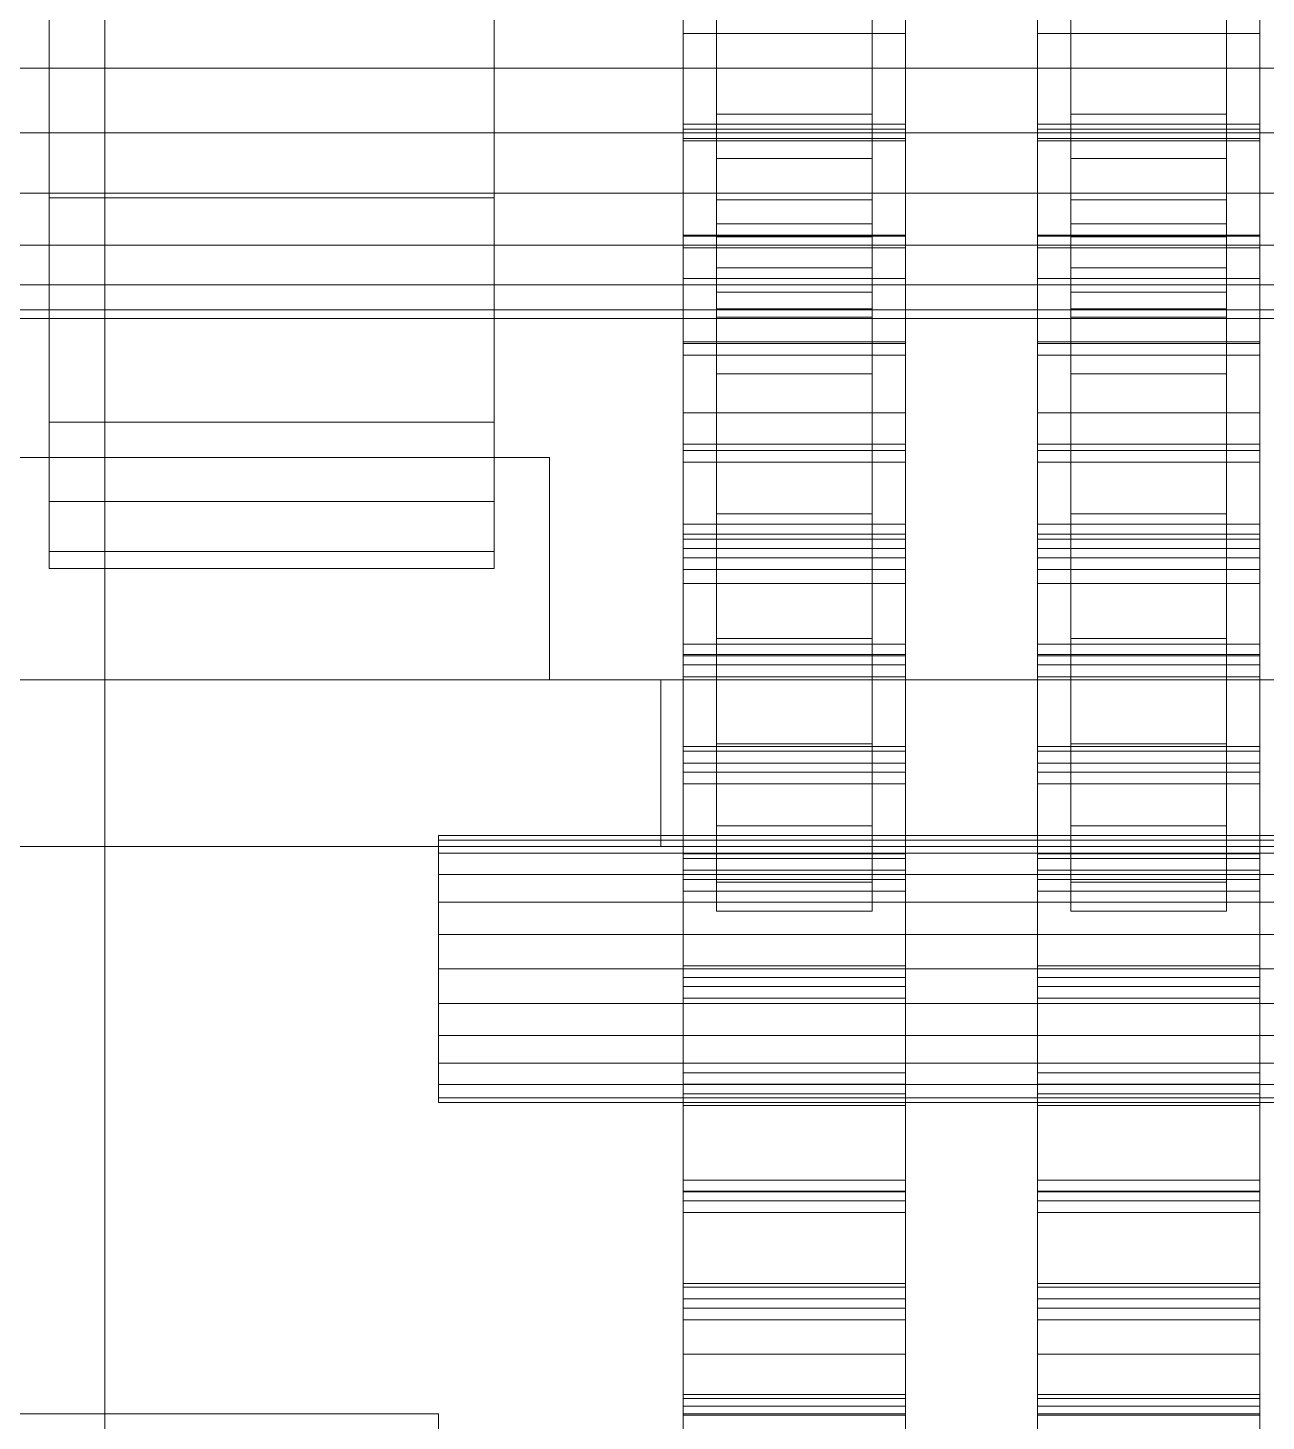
# Model space of a CAD drawing. Header units: millimetres. Extents: x -2500 to 58855, y -53268 to 6837.
# Drawn here: x 1393.1 to 1504.4, y -33355.2 to -33229.9 of the extents above; entities that cross this region are included whole.
import ezdxf

# ---------------------------------------------------------------- set-up
doc = ezdxf.new("R2010")
doc.units = ezdxf.units.MM
doc.layers.add('frontal_secador', color=7, linetype='Continuous', lineweight=0)

msp = doc.modelspace()

# ---------------------------------------------------------------- linework, layer by layer
at = {"layer": 'frontal_secador'}
for p, q in [((1400, -35335), (1400, -33065)), ((1400, -34650), (1400, -33065)), ((1400, -35350), (1400, -33100)), ((1455, -33233.5), (1455, -33219.514)), ((1469, -33219.514), (1469, -33233.5)), ((1486.88, -33233.5), (1486.88, -33219.514)), ((1500.88, -33219.514), (1500.88, -33233.5)), ((1452, -33220.747), (1452, -33230.385)), ((1472, -33230.385), (1472, -33220.747)), ((1483.88, -33220.747), (1483.88, -33230.385)), ((1503.88, -33230.385), (1503.88, -33220.747)), ((1395, -33233.5), (1395, -33221.853)), ((1435, -33221.853), (1435, -33233.5)), ((1395, -33227.677), (1395, -33233.5)), ((1435, -33233.5), (1435, -33227.677)), ((1452, -33239.834), (1452, -33227.074)), ((1472, -33227.074), (1472, -33239.834)), ((1483.88, -33239.834), (1483.88, -33227.074)), ((1503.88, -33227.074), (1503.88, -33239.834)), ((1452, -33228.399), (1452, -33238.529)), ((1472, -33238.529), (1472, -33228.399)), ((1483.88, -33228.399), (1483.88, -33238.529)), ((1503.88, -33238.529), (1503.88, -33228.399)), ((1452, -33238.973), (1452, -33229.334)), ((1452, -33230.385), (1472, -33230.385)), ((1452, -33238.973), (1452, -33230.385)), ((1452, -33230.385), (1452, -33240.024)), ((1455, -33229.366), (1455, -33233.5)), ((1469, -33233.5), (1469, -33229.366)), ((1472, -33229.334), (1472, -33238.973)), ((1472, -33230.385), (1472, -33238.973)), ((1472, -33240.024), (1472, -33230.385)), ((1483.88, -33238.973), (1483.88, -33229.334)), ((1483.88, -33230.385), (1503.88, -33230.385)), ((1483.88, -33238.973), (1483.88, -33230.385)), ((1483.88, -33230.385), (1483.88, -33240.024)), ((1486.88, -33229.366), (1486.88, -33233.5)), ((1500.88, -33233.5), (1500.88, -33229.366)), ((1503.88, -33229.334), (1503.88, -33238.973)), ((1503.88, -33230.385), (1503.88, -33238.973)), ((1503.88, -33240.024), (1503.88, -33230.385)), ((1360, -33233.5), (1620, -33233.5)), ((1435, -33233.5), (1395, -33233.5)), ((1395, -33233.5), (1395, -33245.147)), ((1395, -33239.323), (1395, -33233.5)), ((1435, -33245.147), (1435, -33233.5)), ((1435, -33233.5), (1435, -33239.323)), ((1469, -33233.5), (1455, -33233.5)), ((1455, -33233.5), (1455, -33247.486)), ((1455, -33237.634), (1455, -33233.5)), ((1469, -33247.486), (1469, -33233.5)), ((1469, -33233.5), (1469, -33237.634)), ((1500.88, -33233.5), (1486.88, -33233.5)), ((1486.88, -33233.5), (1486.88, -33247.486)), ((1486.88, -33237.634), (1486.88, -33233.5)), ((1500.88, -33247.486), (1500.88, -33233.5)), ((1500.88, -33233.5), (1500.88, -33237.634)), ((1469, -33237.634), (1455, -33237.634)), ((1455, -33237.634), (1455, -33247.486)), ((1455, -33241.628), (1455, -33237.634)), ((1469, -33247.486), (1469, -33237.634)), ((1469, -33237.634), (1469, -33241.628)), ((1500.88, -33237.634), (1486.88, -33237.634)), ((1486.88, -33237.634), (1486.88, -33247.486)), ((1486.88, -33241.628), (1486.88, -33237.634)), ((1500.88, -33247.486), (1500.88, -33237.634)), ((1500.88, -33237.634), (1500.88, -33241.628)), ((1620, -33239.323), (1360, -33239.323)), ((1435, -33239.323), (1395, -33239.323)), ((1395, -33239.323), (1395, -33245.147)), ((1395, -33244.75), (1395, -33239.323)), ((1435, -33245.147), (1435, -33239.323)), ((1435, -33239.323), (1435, -33244.75)), ((1472, -33238.529), (1452, -33238.529)), ((1452, -33238.529), (1452, -33248.521)), ((1452, -33238.529), (1452, -33239.834)), ((1472, -33238.973), (1452, -33238.973)), ((1452, -33248.611), (1452, -33238.973)), ((1472, -33248.521), (1472, -33238.529)), ((1472, -33239.834), (1472, -33238.529)), ((1472, -33238.973), (1472, -33248.611)), ((1503.88, -33238.529), (1483.88, -33238.529)), ((1483.88, -33238.529), (1483.88, -33248.521)), ((1483.88, -33238.529), (1483.88, -33239.834)), ((1503.88, -33238.973), (1483.88, -33238.973)), ((1483.88, -33248.611), (1483.88, -33238.973)), ((1503.88, -33248.521), (1503.88, -33238.529)), ((1503.88, -33239.834), (1503.88, -33238.529)), ((1503.88, -33238.973), (1503.88, -33248.611)), ((1452, -33252.421), (1452, -33239.834)), ((1452, -33239.834), (1472, -33239.834)), ((1452, -33240.024), (1472, -33240.024)), ((1452, -33248.611), (1452, -33240.024)), ((1452, -33240.024), (1452, -33249.663)), ((1472, -33239.834), (1472, -33252.421)), ((1472, -33240.024), (1472, -33248.611)), ((1472, -33249.663), (1472, -33240.024)), ((1483.88, -33252.421), (1483.88, -33239.834)), ((1483.88, -33239.834), (1503.88, -33239.834)), ((1483.88, -33240.024), (1503.88, -33240.024)), ((1483.88, -33248.611), (1483.88, -33240.024)), ((1483.88, -33240.024), (1483.88, -33249.663)), ((1503.88, -33239.834), (1503.88, -33252.421)), ((1503.88, -33240.024), (1503.88, -33248.611)), ((1503.88, -33249.663), (1503.88, -33240.024)), ((1469, -33241.628), (1455, -33241.628)), ((1455, -33241.628), (1455, -33260.996)), ((1455, -33245.345), (1455, -33241.628)), ((1469, -33260.996), (1469, -33241.628)), ((1469, -33241.628), (1469, -33245.345)), ((1500.88, -33241.628), (1486.88, -33241.628)), ((1486.88, -33241.628), (1486.88, -33260.996)), ((1486.88, -33245.345), (1486.88, -33241.628)), ((1500.88, -33260.996), (1500.88, -33241.628)), ((1500.88, -33241.628), (1500.88, -33245.345)), ((1620, -33244.75), (1360, -33244.75)), ((1435, -33244.75), (1395, -33244.75)), ((1395, -33244.75), (1395, -33256)), ((1395, -33249.41), (1395, -33244.75)), ((1395, -33245.147), (1435, -33245.147)), ((1395, -33245.147), (1395, -33256)), ((1435, -33256), (1435, -33244.75)), ((1435, -33244.75), (1435, -33249.41)), ((1435, -33256), (1435, -33245.147)), ((1469, -33245.345), (1455, -33245.345)), ((1455, -33245.345), (1455, -33273.57)), ((1455, -33248.658), (1455, -33245.345)), ((1469, -33273.57), (1469, -33245.345)), ((1469, -33245.345), (1469, -33248.658)), ((1500.88, -33245.345), (1486.88, -33245.345)), ((1486.88, -33245.345), (1486.88, -33273.57)), ((1486.88, -33248.658), (1486.88, -33245.345)), ((1500.88, -33273.57), (1500.88, -33245.345)), ((1500.88, -33245.345), (1500.88, -33248.658)), ((1455, -33247.486), (1469, -33247.486)), ((1455, -33247.486), (1455, -33260.996)), ((1469, -33260.996), (1469, -33247.486)), ((1486.88, -33247.486), (1500.88, -33247.486)), ((1486.88, -33247.486), (1486.88, -33260.996)), ((1500.88, -33260.996), (1500.88, -33247.486)), ((1472, -33248.521), (1452, -33248.521)), ((1452, -33248.521), (1452, -33258.103)), ((1452, -33248.521), (1452, -33252.421)), ((1472, -33248.611), (1452, -33248.611)), ((1452, -33258.25), (1452, -33248.611)), ((1469, -33248.658), (1455, -33248.658)), ((1455, -33248.658), (1455, -33284.779)), ((1455, -33251.455), (1455, -33248.658)), ((1469, -33284.779), (1469, -33248.658)), ((1469, -33248.658), (1469, -33251.455)), ((1472, -33258.103), (1472, -33248.521)), ((1472, -33252.421), (1472, -33248.521)), ((1472, -33248.611), (1472, -33258.25)), ((1503.88, -33248.521), (1483.88, -33248.521)), ((1483.88, -33248.521), (1483.88, -33258.103)), ((1483.88, -33248.521), (1483.88, -33252.421)), ((1503.88, -33248.611), (1483.88, -33248.611)), ((1483.88, -33258.25), (1483.88, -33248.611)), ((1500.88, -33248.658), (1486.88, -33248.658)), ((1486.88, -33248.658), (1486.88, -33284.779)), ((1486.88, -33251.455), (1486.88, -33248.658)), ((1500.88, -33284.779), (1500.88, -33248.658)), ((1500.88, -33248.658), (1500.88, -33251.455)), ((1503.88, -33258.103), (1503.88, -33248.521)), ((1503.88, -33252.421), (1503.88, -33248.521)), ((1503.88, -33248.611), (1503.88, -33258.25)), ((1620, -33249.41), (1360, -33249.41)), ((1435, -33249.41), (1395, -33249.41)), ((1395, -33249.41), (1395, -33265.32)), ((1395, -33252.986), (1395, -33249.41)), ((1435, -33265.32), (1435, -33249.41)), ((1435, -33249.41), (1435, -33252.986)), ((1452, -33249.663), (1472, -33249.663)), ((1452, -33258.25), (1452, -33249.663)), ((1452, -33249.663), (1452, -33259.301)), ((1472, -33249.663), (1472, -33258.25)), ((1472, -33259.301), (1472, -33249.663)), ((1483.88, -33249.663), (1503.88, -33249.663)), ((1483.88, -33258.25), (1483.88, -33249.663)), ((1483.88, -33249.663), (1483.88, -33259.301)), ((1503.88, -33249.663), (1503.88, -33258.25)), ((1503.88, -33259.301), (1503.88, -33249.663)), ((1469, -33251.455), (1455, -33251.455)), ((1455, -33251.455), (1455, -33294.242)), ((1455, -33253.641), (1455, -33251.455)), ((1469, -33294.242), (1469, -33251.455)), ((1469, -33251.455), (1469, -33253.641)), ((1500.88, -33251.455), (1486.88, -33251.455)), ((1486.88, -33251.455), (1486.88, -33294.242)), ((1486.88, -33253.641), (1486.88, -33251.455)), ((1500.88, -33294.242), (1500.88, -33251.455)), ((1500.88, -33251.455), (1500.88, -33253.641)), ((1620, -33252.986), (1360, -33252.986)), ((1435, -33252.986), (1395, -33252.986)), ((1395, -33252.986), (1395, -33272.471)), ((1395, -33255.233), (1395, -33252.986)), ((1435, -33272.471), (1435, -33252.986)), ((1435, -33252.986), (1435, -33255.233)), ((1452, -33264.487), (1452, -33252.421)), ((1452, -33252.421), (1472, -33252.421)), ((1472, -33252.421), (1472, -33264.487)), ((1483.88, -33264.487), (1483.88, -33252.421)), ((1483.88, -33252.421), (1503.88, -33252.421)), ((1503.88, -33252.421), (1503.88, -33264.487)), ((1469, -33253.641), (1455, -33253.641)), ((1455, -33253.641), (1455, -33301.636)), ((1455, -33255.141), (1455, -33253.641)), ((1469, -33301.636), (1469, -33253.641)), ((1469, -33253.641), (1469, -33255.141)), ((1500.88, -33253.641), (1486.88, -33253.641)), ((1486.88, -33253.641), (1486.88, -33301.636)), ((1486.88, -33255.141), (1486.88, -33253.641)), ((1500.88, -33301.636), (1500.88, -33253.641)), ((1500.88, -33253.641), (1500.88, -33255.141)), ((1620, -33255.233), (1360, -33255.233)), ((1435, -33255.233), (1395, -33255.233)), ((1395, -33255.233), (1395, -33276.967)), ((1395, -33256), (1395, -33255.233)), ((1435, -33276.967), (1435, -33255.233)), ((1435, -33255.233), (1435, -33256)), ((1469, -33255.141), (1455, -33255.141)), ((1455, -33255.141), (1455, -33306.71)), ((1455, -33255.904), (1455, -33255.141)), ((1469, -33306.71), (1469, -33255.141)), ((1469, -33255.141), (1469, -33255.904)), ((1500.88, -33255.141), (1486.88, -33255.141)), ((1486.88, -33255.141), (1486.88, -33306.71)), ((1486.88, -33255.904), (1486.88, -33255.141)), ((1500.88, -33306.71), (1500.88, -33255.141)), ((1500.88, -33255.141), (1500.88, -33255.904)), ((1620, -33256), (1360, -33256)), ((1395, -33256), (1435, -33256)), ((1395, -33256), (1395, -33265.32)), ((1395, -33256), (1395, -33278.5)), ((1435, -33265.32), (1435, -33256)), ((1435, -33278.5), (1435, -33256)), ((1469, -33255.904), (1455, -33255.904)), ((1455, -33255.904), (1455, -33309.291)), ((1469, -33309.291), (1469, -33255.904)), ((1500.88, -33255.904), (1486.88, -33255.904)), ((1486.88, -33255.904), (1486.88, -33309.291)), ((1500.88, -33309.291), (1500.88, -33255.904)), ((1472, -33258.103), (1452, -33258.103)), ((1452, -33258.103), (1452, -33267.317)), ((1452, -33258.103), (1452, -33264.487)), ((1472, -33267.317), (1472, -33258.103)), ((1472, -33264.487), (1472, -33258.103)), ((1503.88, -33258.103), (1483.88, -33258.103)), ((1483.88, -33258.103), (1483.88, -33267.317)), ((1483.88, -33258.103), (1483.88, -33264.487)), ((1503.88, -33267.317), (1503.88, -33258.103)), ((1503.88, -33264.487), (1503.88, -33258.103)), ((1472, -33258.25), (1452, -33258.25)), ((1452, -33267.888), (1452, -33258.25)), ((1452, -33259.301), (1472, -33259.301)), ((1452, -33267.888), (1452, -33259.301)), ((1452, -33259.301), (1452, -33268.94)), ((1472, -33258.25), (1472, -33267.888)), ((1472, -33259.301), (1472, -33267.888)), ((1472, -33268.94), (1472, -33259.301)), ((1503.88, -33258.25), (1483.88, -33258.25)), ((1483.88, -33267.888), (1483.88, -33258.25)), ((1483.88, -33259.301), (1503.88, -33259.301)), ((1483.88, -33267.888), (1483.88, -33259.301)), ((1483.88, -33259.301), (1483.88, -33268.94)), ((1503.88, -33258.25), (1503.88, -33267.888)), ((1503.88, -33259.301), (1503.88, -33267.888)), ((1503.88, -33268.94), (1503.88, -33259.301)), ((1455, -33260.996), (1469, -33260.996)), ((1455, -33260.996), (1455, -33273.57)), ((1469, -33273.57), (1469, -33260.996)), ((1486.88, -33260.996), (1500.88, -33260.996)), ((1486.88, -33260.996), (1486.88, -33273.57)), ((1500.88, -33273.57), (1500.88, -33260.996)), ((1395, -33265.32), (1435, -33265.32)), ((1395, -33265.32), (1395, -33272.471)), ((1435, -33272.471), (1435, -33265.32)), ((1452, -33275.399), (1452, -33264.487)), ((1452, -33264.487), (1472, -33264.487)), ((1472, -33264.487), (1472, -33275.399)), ((1483.88, -33275.399), (1483.88, -33264.487)), ((1483.88, -33264.487), (1503.88, -33264.487)), ((1503.88, -33264.487), (1503.88, -33275.399)), ((1472, -33267.317), (1452, -33267.317)), ((1452, -33267.317), (1452, -33276.703)), ((1452, -33267.317), (1452, -33275.399)), ((1472, -33267.888), (1452, -33267.888)), ((1452, -33277.527), (1452, -33267.888)), ((1472, -33276.703), (1472, -33267.317)), ((1472, -33275.399), (1472, -33267.317)), ((1472, -33267.888), (1472, -33277.527)), ((1503.88, -33267.317), (1483.88, -33267.317)), ((1483.88, -33267.317), (1483.88, -33276.703)), ((1483.88, -33267.317), (1483.88, -33275.399)), ((1503.88, -33267.888), (1483.88, -33267.888)), ((1483.88, -33277.527), (1483.88, -33267.888)), ((1503.88, -33276.703), (1503.88, -33267.317)), ((1503.88, -33275.399), (1503.88, -33267.317)), ((1503.88, -33267.888), (1503.88, -33277.527)), ((1390, -33268.5), (1440, -33268.5)), ((1440, -33288.5), (1440, -33268.5)), ((1452, -33268.94), (1472, -33268.94)), ((1452, -33277.527), (1452, -33268.94)), ((1452, -33268.94), (1452, -33278.578)), ((1472, -33268.94), (1472, -33277.527)), ((1472, -33278.578), (1472, -33268.94)), ((1483.88, -33268.94), (1503.88, -33268.94)), ((1483.88, -33277.527), (1483.88, -33268.94)), ((1483.88, -33268.94), (1483.88, -33278.578)), ((1503.88, -33268.94), (1503.88, -33277.527)), ((1503.88, -33278.578), (1503.88, -33268.94)), ((1395, -33272.471), (1435, -33272.471)), ((1395, -33272.471), (1395, -33276.967)), ((1435, -33276.967), (1435, -33272.471)), ((1455, -33273.57), (1469, -33273.57)), ((1455, -33273.57), (1455, -33284.779)), ((1469, -33284.779), (1469, -33273.57)), ((1486.88, -33273.57), (1500.88, -33273.57)), ((1486.88, -33273.57), (1486.88, -33284.779)), ((1500.88, -33284.779), (1500.88, -33273.57)), ((1452, -33275.858), (1452, -33274.495)), ((1452, -33274.495), (1472, -33274.495)), ((1452, -33302.495), (1452, -33274.495)), ((1452, -33285.29), (1452, -33275.399)), ((1452, -33275.399), (1472, -33275.399)), ((1472, -33274.495), (1472, -33275.858)), ((1472, -33274.495), (1472, -33302.495)), ((1472, -33275.399), (1472, -33285.29)), ((1483.88, -33275.858), (1483.88, -33274.495)), ((1483.88, -33274.495), (1503.88, -33274.495)), ((1483.88, -33302.495), (1483.88, -33274.495)), ((1483.88, -33285.29), (1483.88, -33275.399)), ((1483.88, -33275.399), (1503.88, -33275.399)), ((1503.88, -33274.495), (1503.88, -33275.858)), ((1503.88, -33274.495), (1503.88, -33302.495)), ((1503.88, -33275.399), (1503.88, -33285.29)), ((1452, -33279.854), (1452, -33275.858)), ((1452, -33275.858), (1472, -33275.858)), ((1452, -33302.904), (1452, -33275.858)), ((1472, -33276.703), (1452, -33276.703)), ((1452, -33276.703), (1452, -33286.342)), ((1452, -33276.703), (1452, -33285.29)), ((1472, -33275.858), (1472, -33279.854)), ((1472, -33275.858), (1472, -33302.904)), ((1472, -33286.342), (1472, -33276.703)), ((1472, -33285.29), (1472, -33276.703)), ((1483.88, -33279.854), (1483.88, -33275.858)), ((1483.88, -33275.858), (1503.88, -33275.858)), ((1483.88, -33302.904), (1483.88, -33275.858)), ((1503.88, -33276.703), (1483.88, -33276.703)), ((1483.88, -33276.703), (1483.88, -33286.342)), ((1483.88, -33276.703), (1483.88, -33285.29)), ((1503.88, -33275.858), (1503.88, -33279.854)), ((1503.88, -33275.858), (1503.88, -33302.904)), ((1503.88, -33286.342), (1503.88, -33276.703)), ((1503.88, -33285.29), (1503.88, -33276.703)), ((1395, -33276.967), (1435, -33276.967)), ((1395, -33276.967), (1395, -33278.5)), ((1435, -33278.5), (1435, -33276.967)), ((1472, -33277.527), (1452, -33277.527)), ((1452, -33287.165), (1452, -33277.527)), ((1472, -33277.527), (1472, -33287.165)), ((1503.88, -33277.527), (1483.88, -33277.527)), ((1483.88, -33287.165), (1483.88, -33277.527)), ((1503.88, -33277.527), (1503.88, -33287.165)), ((1395, -33278.5), (1435, -33278.5)), ((1452, -33278.578), (1472, -33278.578)), ((1452, -33287.165), (1452, -33278.578)), ((1452, -33278.578), (1452, -33288.217)), ((1472, -33278.578), (1472, -33287.165)), ((1472, -33288.217), (1472, -33278.578)), ((1483.88, -33278.578), (1503.88, -33278.578)), ((1483.88, -33287.165), (1483.88, -33278.578)), ((1483.88, -33278.578), (1483.88, -33288.217)), ((1503.88, -33278.578), (1503.88, -33287.165)), ((1503.88, -33288.217), (1503.88, -33278.578)), ((1452, -33286.211), (1452, -33279.854)), ((1452, -33279.854), (1472, -33279.854)), ((1452, -33304.102), (1452, -33279.854)), ((1472, -33279.854), (1472, -33286.211)), ((1472, -33279.854), (1472, -33304.102)), ((1483.88, -33286.211), (1483.88, -33279.854)), ((1483.88, -33279.854), (1503.88, -33279.854)), ((1483.88, -33304.102), (1483.88, -33279.854)), ((1503.88, -33279.854), (1503.88, -33286.211)), ((1503.88, -33279.854), (1503.88, -33304.102)), ((1452, -33294.929), (1452, -33285.29)), ((1452, -33285.29), (1472, -33285.29)), ((1455, -33284.779), (1469, -33284.779)), ((1455, -33284.779), (1455, -33294.242)), ((1469, -33294.242), (1469, -33284.779)), ((1472, -33285.29), (1472, -33294.929)), ((1483.88, -33294.929), (1483.88, -33285.29)), ((1483.88, -33285.29), (1503.88, -33285.29)), ((1486.88, -33284.779), (1500.88, -33284.779)), ((1486.88, -33284.779), (1486.88, -33294.242)), ((1500.88, -33294.242), (1500.88, -33284.779)), ((1503.88, -33285.29), (1503.88, -33294.929)), ((1452, -33294.495), (1452, -33286.211)), ((1452, -33286.211), (1472, -33286.211)), ((1452, -33306.01), (1452, -33286.211)), ((1472, -33286.342), (1452, -33286.342)), ((1452, -33286.342), (1452, -33295.98)), ((1452, -33286.342), (1452, -33294.929)), ((1472, -33286.211), (1472, -33294.495)), ((1472, -33286.211), (1472, -33306.01)), ((1472, -33295.98), (1472, -33286.342)), ((1472, -33294.929), (1472, -33286.342)), ((1483.88, -33294.495), (1483.88, -33286.211)), ((1483.88, -33286.211), (1503.88, -33286.211)), ((1483.88, -33306.01), (1483.88, -33286.211)), ((1503.88, -33286.342), (1483.88, -33286.342)), ((1483.88, -33286.342), (1483.88, -33295.98)), ((1483.88, -33286.342), (1483.88, -33294.929)), ((1503.88, -33286.211), (1503.88, -33294.495)), ((1503.88, -33286.211), (1503.88, -33306.01)), ((1503.88, -33295.98), (1503.88, -33286.342)), ((1503.88, -33294.929), (1503.88, -33286.342)), ((1472, -33287.165), (1452, -33287.165)), ((1452, -33296.804), (1452, -33287.165)), ((1472, -33287.165), (1472, -33296.804)), ((1503.88, -33287.165), (1483.88, -33287.165)), ((1483.88, -33296.804), (1483.88, -33287.165)), ((1503.88, -33287.165), (1503.88, -33296.804)), ((1300, -33288.5), (1450, -33288.5)), ((1300, -33288.5), (1595, -33288.5)), ((1390, -33288.5), (1440, -33288.5)), ((1450, -33303.5), (1450, -33288.5)), ((1452, -33288.217), (1472, -33288.217)), ((1452, -33296.804), (1452, -33288.217)), ((1452, -33288.217), (1452, -33297.855)), ((1472, -33288.217), (1472, -33296.804)), ((1472, -33297.855), (1472, -33288.217)), ((1483.88, -33288.217), (1503.88, -33288.217)), ((1483.88, -33296.804), (1483.88, -33288.217)), ((1483.88, -33288.217), (1483.88, -33297.855)), ((1503.88, -33288.217), (1503.88, -33296.804)), ((1503.88, -33297.855), (1503.88, -33288.217)), ((1455, -33294.242), (1469, -33294.242)), ((1455, -33294.242), (1455, -33301.636)), ((1469, -33301.636), (1469, -33294.242)), ((1486.88, -33294.242), (1500.88, -33294.242)), ((1486.88, -33294.242), (1486.88, -33301.636)), ((1500.88, -33301.636), (1500.88, -33294.242)), ((1452, -33304.142), (1452, -33294.495)), ((1452, -33294.495), (1472, -33294.495)), ((1452, -33308.495), (1452, -33294.495)), ((1452, -33304.567), (1452, -33294.929)), ((1452, -33294.929), (1472, -33294.929)), ((1472, -33294.495), (1472, -33304.142)), ((1472, -33294.495), (1472, -33308.495)), ((1472, -33294.929), (1472, -33304.567)), ((1483.88, -33304.142), (1483.88, -33294.495)), ((1483.88, -33294.495), (1503.88, -33294.495)), ((1483.88, -33308.495), (1483.88, -33294.495)), ((1483.88, -33304.567), (1483.88, -33294.929)), ((1483.88, -33294.929), (1503.88, -33294.929)), ((1503.88, -33294.495), (1503.88, -33304.142)), ((1503.88, -33294.495), (1503.88, -33308.495)), ((1503.88, -33294.929), (1503.88, -33304.567)), ((1472, -33295.98), (1452, -33295.98)), ((1452, -33295.98), (1452, -33305.619)), ((1452, -33295.98), (1452, -33304.567)), ((1472, -33296.804), (1452, -33296.804)), ((1452, -33306.442), (1452, -33296.804)), ((1472, -33305.619), (1472, -33295.98)), ((1472, -33304.567), (1472, -33295.98)), ((1472, -33296.804), (1472, -33306.442)), ((1503.88, -33295.98), (1483.88, -33295.98)), ((1483.88, -33295.98), (1483.88, -33305.619)), ((1483.88, -33295.98), (1483.88, -33304.567)), ((1503.88, -33296.804), (1483.88, -33296.804)), ((1483.88, -33306.442), (1483.88, -33296.804)), ((1503.88, -33305.619), (1503.88, -33295.98)), ((1503.88, -33304.567), (1503.88, -33295.98)), ((1503.88, -33296.804), (1503.88, -33306.442)), ((1452, -33297.855), (1472, -33297.855)), ((1452, -33306.442), (1452, -33297.855)), ((1452, -33297.855), (1452, -33307.494)), ((1472, -33297.855), (1472, -33306.442)), ((1472, -33307.494), (1472, -33297.855)), ((1483.88, -33297.855), (1503.88, -33297.855)), ((1483.88, -33306.442), (1483.88, -33297.855)), ((1483.88, -33297.855), (1483.88, -33307.494)), ((1503.88, -33297.855), (1503.88, -33306.442)), ((1503.88, -33307.494), (1503.88, -33297.855)), ((1455, -33301.636), (1469, -33301.636)), ((1455, -33301.636), (1455, -33306.71)), ((1469, -33306.71), (1469, -33301.636)), ((1486.88, -33301.636), (1500.88, -33301.636)), ((1486.88, -33301.636), (1486.88, -33306.71)), ((1500.88, -33306.71), (1500.88, -33301.636)), ((1430, -33302.904), (1430, -33302.495)), ((1535, -33302.495), (1430, -33302.495)), ((1430, -33304.102), (1430, -33302.904)), ((1535, -33302.904), (1430, -33302.904)), ((1452, -33302.495), (1452, -33302.904)), ((1472, -33302.495), (1452, -33302.495)), ((1452, -33302.904), (1452, -33304.102)), ((1472, -33302.904), (1452, -33302.904)), ((1472, -33302.904), (1472, -33302.495)), ((1472, -33304.102), (1472, -33302.904)), ((1483.88, -33302.495), (1483.88, -33302.904)), ((1503.88, -33302.495), (1483.88, -33302.495)), ((1483.88, -33302.904), (1483.88, -33304.102)), ((1503.88, -33302.904), (1483.88, -33302.904)), ((1503.88, -33302.904), (1503.88, -33302.495)), ((1503.88, -33304.102), (1503.88, -33302.904)), ((1300, -33303.5), (1450, -33303.5)), ((1300, -33303.5), (1595, -33303.5)), ((1430, -33306.01), (1430, -33304.102)), ((1535, -33304.102), (1430, -33304.102)), ((1452, -33304.102), (1452, -33306.01)), ((1472, -33304.102), (1452, -33304.102)), ((1452, -33314.495), (1452, -33304.142)), ((1452, -33304.142), (1472, -33304.142)), ((1452, -33311.389), (1452, -33304.142)), ((1472, -33306.01), (1472, -33304.102)), ((1472, -33304.142), (1472, -33314.495)), ((1472, -33304.142), (1472, -33311.389)), ((1483.88, -33304.102), (1483.88, -33306.01)), ((1503.88, -33304.102), (1483.88, -33304.102)), ((1483.88, -33314.495), (1483.88, -33304.142)), ((1483.88, -33304.142), (1503.88, -33304.142)), ((1483.88, -33311.389), (1483.88, -33304.142)), ((1503.88, -33306.01), (1503.88, -33304.102)), ((1503.88, -33304.142), (1503.88, -33314.495)), ((1503.88, -33304.142), (1503.88, -33311.389)), ((1452, -33314.206), (1452, -33304.567)), ((1452, -33304.567), (1472, -33304.567)), ((1472, -33305.619), (1452, -33305.619)), ((1452, -33305.619), (1452, -33315.257)), ((1452, -33305.619), (1452, -33314.206)), ((1472, -33304.567), (1472, -33314.206)), ((1472, -33315.257), (1472, -33305.619)), ((1472, -33314.206), (1472, -33305.619)), ((1483.88, -33314.206), (1483.88, -33304.567)), ((1483.88, -33304.567), (1503.88, -33304.567)), ((1503.88, -33305.619), (1483.88, -33305.619)), ((1483.88, -33305.619), (1483.88, -33315.257)), ((1483.88, -33305.619), (1483.88, -33314.206)), ((1503.88, -33304.567), (1503.88, -33314.206)), ((1503.88, -33315.257), (1503.88, -33305.619)), ((1503.88, -33314.206), (1503.88, -33305.619)), ((1430, -33308.495), (1430, -33306.01)), ((1535, -33306.01), (1430, -33306.01)), ((1452, -33306.01), (1452, -33308.495)), ((1472, -33306.01), (1452, -33306.01)), ((1472, -33306.442), (1452, -33306.442)), ((1452, -33316.081), (1452, -33306.442)), ((1455, -33306.71), (1469, -33306.71)), ((1455, -33306.71), (1455, -33309.291)), ((1469, -33309.291), (1469, -33306.71)), ((1472, -33308.495), (1472, -33306.01)), ((1472, -33306.442), (1472, -33316.081)), ((1483.88, -33306.01), (1483.88, -33308.495)), ((1503.88, -33306.01), (1483.88, -33306.01)), ((1503.88, -33306.442), (1483.88, -33306.442)), ((1483.88, -33316.081), (1483.88, -33306.442)), ((1486.88, -33306.71), (1500.88, -33306.71)), ((1486.88, -33306.71), (1486.88, -33309.291)), ((1500.88, -33309.291), (1500.88, -33306.71)), ((1503.88, -33308.495), (1503.88, -33306.01)), ((1503.88, -33306.442), (1503.88, -33316.081)), ((1452, -33307.494), (1472, -33307.494)), ((1452, -33316.081), (1452, -33307.494)), ((1452, -33307.494), (1452, -33317.132)), ((1472, -33307.494), (1472, -33316.081)), ((1472, -33317.132), (1472, -33307.494)), ((1483.88, -33307.494), (1503.88, -33307.494)), ((1483.88, -33316.081), (1483.88, -33307.494)), ((1483.88, -33307.494), (1483.88, -33317.132)), ((1503.88, -33307.494), (1503.88, -33316.081)), ((1503.88, -33317.132), (1503.88, -33307.494)), ((1430, -33311.389), (1430, -33308.495)), ((1535, -33308.495), (1430, -33308.495)), ((1452, -33308.495), (1452, -33311.389)), ((1472, -33308.495), (1452, -33308.495)), ((1455, -33309.291), (1469, -33309.291)), ((1472, -33311.389), (1472, -33308.495)), ((1483.88, -33308.495), (1483.88, -33311.389)), ((1503.88, -33308.495), (1483.88, -33308.495)), ((1486.88, -33309.291), (1500.88, -33309.291)), ((1503.88, -33311.389), (1503.88, -33308.495)), ((1430, -33314.495), (1430, -33311.389)), ((1535, -33311.389), (1430, -33311.389)), ((1452, -33311.389), (1452, -33314.495)), ((1472, -33311.389), (1452, -33311.389)), ((1472, -33314.495), (1472, -33311.389)), ((1483.88, -33311.389), (1483.88, -33314.495)), ((1503.88, -33311.389), (1483.88, -33311.389)), ((1503.88, -33314.495), (1503.88, -33311.389)), ((1430, -33314.495), (1430, -33317.601)), ((1430, -33314.495), (1535, -33314.495)), ((1452, -33323.844), (1452, -33314.206)), ((1452, -33314.206), (1472, -33314.206)), ((1472, -33314.495), (1452, -33314.495)), ((1452, -33314.495), (1452, -33324.848)), ((1452, -33317.601), (1452, -33314.495)), ((1472, -33314.206), (1472, -33323.844)), ((1472, -33324.848), (1472, -33314.495)), ((1472, -33314.495), (1472, -33317.601)), ((1483.88, -33323.844), (1483.88, -33314.206)), ((1483.88, -33314.206), (1503.88, -33314.206)), ((1503.88, -33314.495), (1483.88, -33314.495)), ((1483.88, -33314.495), (1483.88, -33324.848)), ((1483.88, -33317.601), (1483.88, -33314.495)), ((1503.88, -33314.206), (1503.88, -33323.844)), ((1503.88, -33324.848), (1503.88, -33314.495)), ((1503.88, -33314.495), (1503.88, -33317.601)), ((1472, -33315.257), (1452, -33315.257)), ((1452, -33315.257), (1452, -33324.896)), ((1452, -33315.257), (1452, -33323.844)), ((1472, -33324.896), (1472, -33315.257)), ((1472, -33323.844), (1472, -33315.257)), ((1503.88, -33315.257), (1483.88, -33315.257)), ((1483.88, -33315.257), (1483.88, -33324.896)), ((1483.88, -33315.257), (1483.88, -33323.844)), ((1503.88, -33324.896), (1503.88, -33315.257)), ((1503.88, -33323.844), (1503.88, -33315.257)), ((1472, -33316.081), (1452, -33316.081)), ((1452, -33325.719), (1452, -33316.081)), ((1472, -33316.081), (1472, -33325.719)), ((1503.88, -33316.081), (1483.88, -33316.081)), ((1483.88, -33325.719), (1483.88, -33316.081)), ((1503.88, -33316.081), (1503.88, -33325.719)), ((1430, -33317.601), (1430, -33320.495)), ((1535, -33317.601), (1430, -33317.601)), ((1452, -33317.132), (1472, -33317.132)), ((1452, -33325.719), (1452, -33317.132)), ((1452, -33317.132), (1452, -33326.771)), ((1472, -33317.601), (1452, -33317.601)), ((1452, -33317.601), (1452, -33324.848)), ((1452, -33320.495), (1452, -33317.601)), ((1472, -33317.132), (1472, -33325.719)), ((1472, -33326.771), (1472, -33317.132)), ((1472, -33324.848), (1472, -33317.601)), ((1472, -33317.601), (1472, -33320.495)), ((1483.88, -33317.132), (1503.88, -33317.132)), ((1483.88, -33325.719), (1483.88, -33317.132)), ((1483.88, -33317.132), (1483.88, -33326.771)), ((1503.88, -33317.601), (1483.88, -33317.601)), ((1483.88, -33317.601), (1483.88, -33324.848)), ((1483.88, -33320.495), (1483.88, -33317.601)), ((1503.88, -33317.132), (1503.88, -33325.719)), ((1503.88, -33326.771), (1503.88, -33317.132)), ((1503.88, -33324.848), (1503.88, -33317.601)), ((1503.88, -33317.601), (1503.88, -33320.495)), ((1430, -33320.495), (1430, -33322.98)), ((1535, -33320.495), (1430, -33320.495)), ((1472, -33320.495), (1452, -33320.495)), ((1452, -33320.495), (1452, -33334.495)), ((1452, -33322.98), (1452, -33320.495)), ((1472, -33334.495), (1472, -33320.495)), ((1472, -33320.495), (1472, -33322.98)), ((1503.88, -33320.495), (1483.88, -33320.495)), ((1483.88, -33320.495), (1483.88, -33334.495)), ((1483.88, -33322.98), (1483.88, -33320.495)), ((1503.88, -33334.495), (1503.88, -33320.495)), ((1503.88, -33320.495), (1503.88, -33322.98)), ((1430, -33322.98), (1430, -33324.887)), ((1535, -33322.98), (1430, -33322.98)), ((1472, -33322.98), (1452, -33322.98)), ((1452, -33322.98), (1452, -33342.779)), ((1452, -33324.887), (1452, -33322.98)), ((1472, -33342.779), (1472, -33322.98)), ((1472, -33322.98), (1472, -33324.887)), ((1503.88, -33322.98), (1483.88, -33322.98)), ((1483.88, -33322.98), (1483.88, -33342.779)), ((1483.88, -33324.887), (1483.88, -33322.98)), ((1503.88, -33342.779), (1503.88, -33322.98)), ((1503.88, -33322.98), (1503.88, -33324.887)), ((1452, -33333.483), (1452, -33323.844)), ((1452, -33323.844), (1472, -33323.844)), ((1472, -33323.844), (1472, -33333.483)), ((1483.88, -33333.483), (1483.88, -33323.844)), ((1483.88, -33323.844), (1503.88, -33323.844)), ((1503.88, -33323.844), (1503.88, -33333.483)), ((1430, -33324.887), (1430, -33326.086)), ((1535, -33324.887), (1430, -33324.887)), ((1452, -33324.848), (1472, -33324.848)), ((1452, -33324.848), (1452, -33334.495)), ((1472, -33324.887), (1452, -33324.887)), ((1452, -33324.887), (1452, -33349.136)), ((1452, -33326.086), (1452, -33324.887)), ((1472, -33324.896), (1452, -33324.896)), ((1452, -33324.896), (1452, -33334.534)), ((1452, -33324.896), (1452, -33333.483)), ((1472, -33325.719), (1452, -33325.719)), ((1452, -33335.358), (1452, -33325.719)), ((1472, -33334.495), (1472, -33324.848)), ((1472, -33349.136), (1472, -33324.887)), ((1472, -33324.887), (1472, -33326.086)), ((1472, -33334.534), (1472, -33324.896)), ((1472, -33333.483), (1472, -33324.896)), ((1472, -33325.719), (1472, -33335.358)), ((1483.88, -33324.848), (1503.88, -33324.848)), ((1483.88, -33324.848), (1483.88, -33334.495)), ((1503.88, -33324.887), (1483.88, -33324.887)), ((1483.88, -33324.887), (1483.88, -33349.136)), ((1483.88, -33326.086), (1483.88, -33324.887)), ((1503.88, -33324.896), (1483.88, -33324.896)), ((1483.88, -33324.896), (1483.88, -33334.534)), ((1483.88, -33324.896), (1483.88, -33333.483)), ((1503.88, -33325.719), (1483.88, -33325.719)), ((1483.88, -33335.358), (1483.88, -33325.719)), ((1503.88, -33334.495), (1503.88, -33324.848)), ((1503.88, -33349.136), (1503.88, -33324.887)), ((1503.88, -33324.887), (1503.88, -33326.086)), ((1503.88, -33334.534), (1503.88, -33324.896)), ((1503.88, -33333.483), (1503.88, -33324.896)), ((1503.88, -33325.719), (1503.88, -33335.358)), ((1430, -33326.086), (1430, -33326.495)), ((1535, -33326.086), (1430, -33326.086)), ((1535, -33326.495), (1430, -33326.495)), ((1472, -33326.086), (1452, -33326.086)), ((1452, -33326.086), (1452, -33353.132)), ((1452, -33326.495), (1452, -33326.086)), ((1472, -33326.495), (1452, -33326.495)), ((1452, -33326.495), (1452, -33354.495)), ((1452, -33326.771), (1472, -33326.771)), ((1452, -33335.358), (1452, -33326.771)), ((1452, -33326.771), (1452, -33336.409)), ((1472, -33353.132), (1472, -33326.086)), ((1472, -33326.086), (1472, -33326.495)), ((1472, -33354.495), (1472, -33326.495)), ((1472, -33326.771), (1472, -33335.358)), ((1472, -33336.409), (1472, -33326.771)), ((1503.88, -33326.086), (1483.88, -33326.086)), ((1483.88, -33326.086), (1483.88, -33353.132)), ((1483.88, -33326.495), (1483.88, -33326.086)), ((1503.88, -33326.495), (1483.88, -33326.495)), ((1483.88, -33326.495), (1483.88, -33354.495)), ((1483.88, -33326.771), (1503.88, -33326.771)), ((1483.88, -33335.358), (1483.88, -33326.771)), ((1483.88, -33326.771), (1483.88, -33336.409)), ((1503.88, -33353.132), (1503.88, -33326.086)), ((1503.88, -33326.086), (1503.88, -33326.495)), ((1503.88, -33354.495), (1503.88, -33326.495)), ((1503.88, -33326.771), (1503.88, -33335.358)), ((1503.88, -33336.409), (1503.88, -33326.771)), ((1452, -33343.121), (1452, -33333.483)), ((1452, -33333.483), (1472, -33333.483)), ((1452, -33334.495), (1472, -33334.495)), ((1452, -33334.495), (1452, -33342.779)), ((1472, -33334.534), (1452, -33334.534)), ((1452, -33334.534), (1452, -33344.173)), ((1452, -33334.534), (1452, -33343.121)), ((1472, -33333.483), (1472, -33343.121)), ((1472, -33342.779), (1472, -33334.495)), ((1472, -33344.173), (1472, -33334.534)), ((1472, -33343.121), (1472, -33334.534)), ((1483.88, -33343.121), (1483.88, -33333.483)), ((1483.88, -33333.483), (1503.88, -33333.483)), ((1483.88, -33334.495), (1503.88, -33334.495)), ((1483.88, -33334.495), (1483.88, -33342.779)), ((1503.88, -33334.534), (1483.88, -33334.534)), ((1483.88, -33334.534), (1483.88, -33344.173)), ((1483.88, -33334.534), (1483.88, -33343.121)), ((1503.88, -33333.483), (1503.88, -33343.121)), ((1503.88, -33342.779), (1503.88, -33334.495)), ((1503.88, -33344.173), (1503.88, -33334.534)), ((1503.88, -33343.121), (1503.88, -33334.534)), ((1472, -33335.358), (1452, -33335.358)), ((1452, -33344.996), (1452, -33335.358)), ((1472, -33335.358), (1472, -33344.996)), ((1503.88, -33335.358), (1483.88, -33335.358)), ((1483.88, -33344.996), (1483.88, -33335.358)), ((1503.88, -33335.358), (1503.88, -33344.996)), ((1452, -33336.409), (1472, -33336.409)), ((1452, -33344.996), (1452, -33336.409)), ((1452, -33336.409), (1452, -33346.048)), ((1472, -33336.409), (1472, -33344.996)), ((1472, -33346.048), (1472, -33336.409)), ((1483.88, -33336.409), (1503.88, -33336.409)), ((1483.88, -33344.996), (1483.88, -33336.409)), ((1483.88, -33336.409), (1483.88, -33346.048)), ((1503.88, -33336.409), (1503.88, -33344.996)), ((1503.88, -33346.048), (1503.88, -33336.409)), ((1452, -33342.779), (1472, -33342.779)), ((1452, -33342.779), (1452, -33349.136)), ((1452, -33352.76), (1452, -33343.121)), ((1452, -33343.121), (1472, -33343.121)), ((1472, -33349.136), (1472, -33342.779)), ((1472, -33343.121), (1472, -33352.76)), ((1483.88, -33342.779), (1503.88, -33342.779)), ((1483.88, -33342.779), (1483.88, -33349.136)), ((1483.88, -33352.76), (1483.88, -33343.121)), ((1483.88, -33343.121), (1503.88, -33343.121)), ((1503.88, -33349.136), (1503.88, -33342.779)), ((1503.88, -33343.121), (1503.88, -33352.76)), ((1472, -33344.173), (1452, -33344.173)), ((1452, -33344.173), (1452, -33353.811)), ((1452, -33344.173), (1452, -33352.76)), ((1472, -33353.811), (1472, -33344.173)), ((1472, -33352.76), (1472, -33344.173)), ((1503.88, -33344.173), (1483.88, -33344.173)), ((1483.88, -33344.173), (1483.88, -33353.811)), ((1483.88, -33344.173), (1483.88, -33352.76)), ((1503.88, -33353.811), (1503.88, -33344.173)), ((1503.88, -33352.76), (1503.88, -33344.173)), ((1472, -33344.996), (1452, -33344.996)), ((1452, -33354.635), (1452, -33344.996)), ((1472, -33344.996), (1472, -33354.635)), ((1503.88, -33344.996), (1483.88, -33344.996)), ((1483.88, -33354.635), (1483.88, -33344.996)), ((1503.88, -33344.996), (1503.88, -33354.635)), ((1452, -33346.048), (1472, -33346.048)), ((1452, -33354.635), (1452, -33346.048)), ((1452, -33346.048), (1452, -33355.686)), ((1472, -33346.048), (1472, -33354.635)), ((1472, -33355.686), (1472, -33346.048)), ((1483.88, -33346.048), (1503.88, -33346.048)), ((1483.88, -33354.635), (1483.88, -33346.048)), ((1483.88, -33346.048), (1483.88, -33355.686)), ((1503.88, -33346.048), (1503.88, -33354.635)), ((1503.88, -33355.686), (1503.88, -33346.048)), ((1452, -33349.136), (1472, -33349.136)), ((1452, -33349.136), (1452, -33353.132)), ((1472, -33353.132), (1472, -33349.136)), ((1483.88, -33349.136), (1503.88, -33349.136)), ((1483.88, -33349.136), (1483.88, -33353.132)), ((1503.88, -33353.132), (1503.88, -33349.136)), ((1452, -33362.398), (1452, -33352.76)), ((1452, -33352.76), (1472, -33352.76)), ((1452, -33353.132), (1472, -33353.132)), ((1452, -33353.132), (1452, -33354.495)), ((1472, -33352.76), (1472, -33362.398)), ((1472, -33354.495), (1472, -33353.132)), ((1483.88, -33362.398), (1483.88, -33352.76)), ((1483.88, -33352.76), (1503.88, -33352.76)), ((1483.88, -33353.132), (1503.88, -33353.132)), ((1483.88, -33353.132), (1483.88, -33354.495)), ((1503.88, -33352.76), (1503.88, -33362.398)), ((1503.88, -33354.495), (1503.88, -33353.132)), ((1370, -33354.495), (1430, -33354.495)), ((1430, -33369.495), (1430, -33354.495)), ((1472, -33353.811), (1452, -33353.811)), ((1452, -33353.811), (1452, -33363.45)), ((1452, -33353.811), (1452, -33362.398)), ((1452, -33354.495), (1472, -33354.495)), ((1472, -33363.45), (1472, -33353.811)), ((1472, -33362.398), (1472, -33353.811)), ((1503.88, -33353.811), (1483.88, -33353.811)), ((1483.88, -33353.811), (1483.88, -33363.45)), ((1483.88, -33353.811), (1483.88, -33362.398)), ((1483.88, -33354.495), (1503.88, -33354.495)), ((1503.88, -33363.45), (1503.88, -33353.811)), ((1503.88, -33362.398), (1503.88, -33353.811)), ((1472, -33354.635), (1452, -33354.635)), ((1452, -33364.273), (1452, -33354.635)), ((1472, -33354.635), (1472, -33364.273)), ((1503.88, -33354.635), (1483.88, -33354.635)), ((1483.88, -33364.273), (1483.88, -33354.635)), ((1503.88, -33354.635), (1503.88, -33364.273))]:
    msp.add_line(p, q, dxfattribs=at)

doc.saveas('drawing.dxf')
